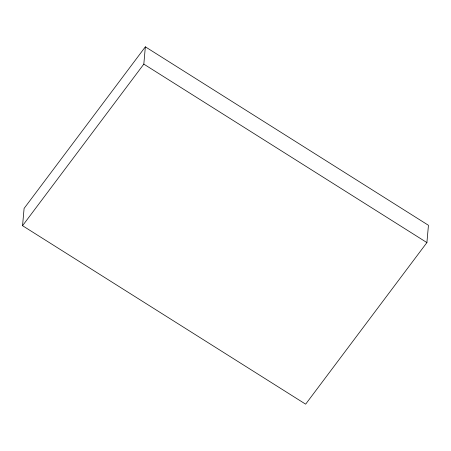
<?xml version="1.0" encoding="UTF-8"?>
<svg xmlns="http://www.w3.org/2000/svg" width="451" height="451" viewBox="0 0 451 451"><rect width="100%" height="100%" fill="white"/><g stroke="black" fill="none" stroke-linecap="round" stroke-linejoin="round"><path stroke-width="0.68" d="M22.55 225.709L24.095 208.418L145.357 46.831L428.45 225.291L426.905 242.582L305.643 404.169L22.55 225.709L143.818 64.121L145.357 46.831M143.818 64.121L426.905 242.582"/></g></svg>
